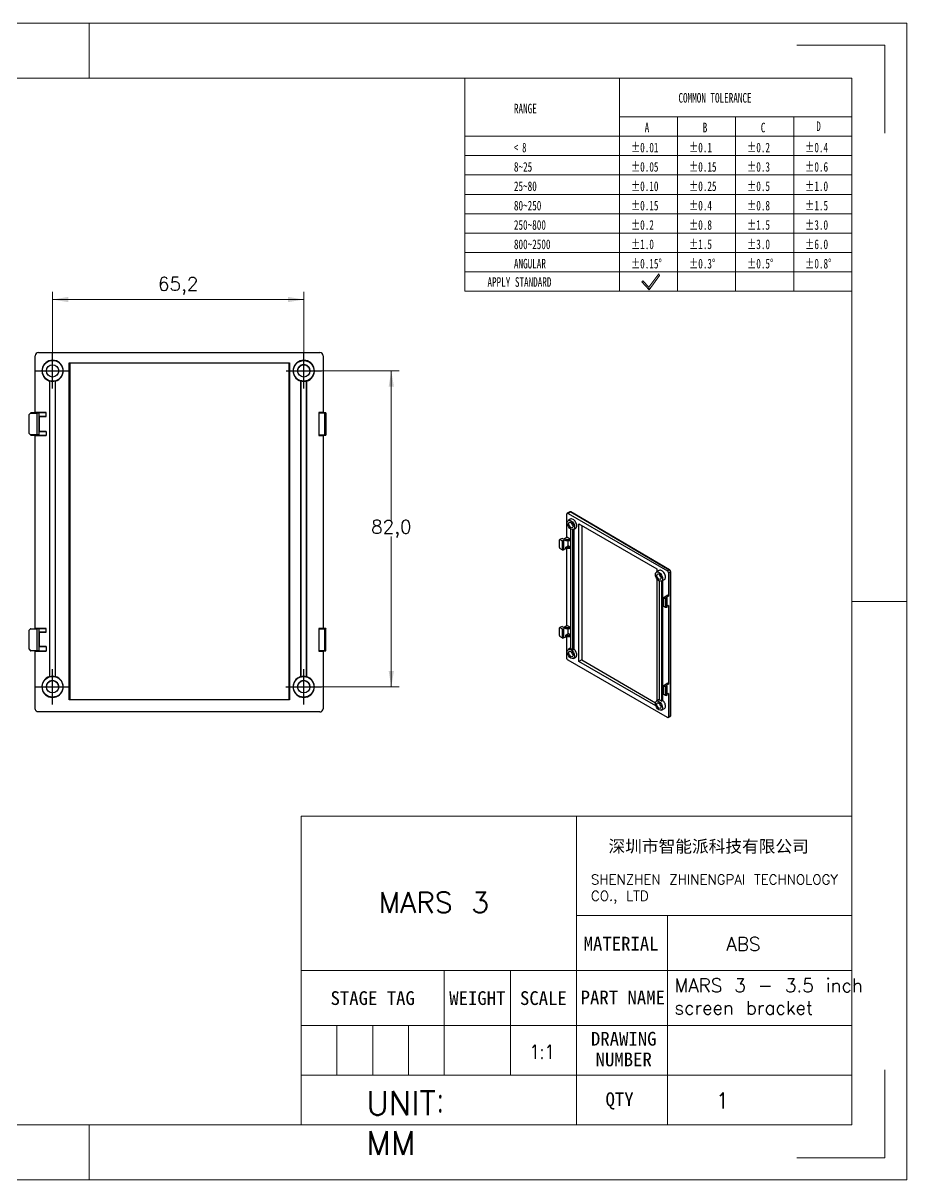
# Model space of a CAD drawing. Header units: millimetres. Extents: x 1998 to 2423, y 732 to 1032.
# Drawn here: x 2193.4 to 2422.9, y 731.8 to 1032 of the extents above; entities that cross this region are included whole.
import ezdxf

# ---------------------------------------------------------------- set-up
doc = ezdxf.new("R2010")
doc.units = ezdxf.units.MM
doc.linetypes.add('CENTERX2', pattern=[20.32, 12.7, -2.54, 2.54, -2.54])
doc.layers.get('0').update_dxf_attribs({"lineweight": 18})
doc.layers.add('中心线层', color=1, linetype='CENTERX2', lineweight=25)
doc.layers.add('尺寸线层', color=3, linetype='Continuous', lineweight=18)
doc.styles.add('SLDTEXTSTYLE4', font='', dxfattribs={"width": 0.7})
doc.styles.add('SLDTEXTSTYLE5', font='', dxfattribs={"width": 0.633333})
doc.styles.get("Standard").update_dxf_attribs({"font": 'txt.shx', "bigfont": 'gbcbig.shx'})
doc.styles.add('TEXTSTYLE_2', font='')
doc.styles.add('TEXTSTYLE_3', font='')
doc.styles.get('SLDTEXTSTYLE4').set_extended_font_data('宋体')
doc.styles.get('SLDTEXTSTYLE5').set_extended_font_data('宋体')
doc.styles.get('TEXTSTYLE_2').set_extended_font_data('宋体')
doc.styles.get('TEXTSTYLE_3').set_extended_font_data('宋体')
doc.dimstyles.new('ISO-25', dxfattribs={"dimtxt": 3.5, "dimasz": 2.5, "dimexe": 1.25, "dimexo": 0.625, "dimtad": 1, "dimtxsty": 'Standard', "dimcen": 2.5, "dimdle": 5, "dimadec": 0, "dimazin": 0, "dimtfac": 1, "dimtmove": 0, "dimatfit": 3, "dimfxl": 0, "dimarcsym": 0})

# ---------------------------------------------------------------- blocks, each defined once
blk = doc.blocks.new('*X9')
at = {"layer": '尺寸线层', "linetype": 'Continuous'}
for points in [[(2201.09, 960.25), (2205.17, 960.93), (2205.17, 959.57)], [(2266.29, 960.25), (2262.21, 960.93), (2262.21, 959.57)]]:
    blk.add_hatch(color=0, dxfattribs=at).paths.add_polyline_path(points, flags=0)
at = {"layer": '尺寸线层', "color": 0, "linetype": 'Continuous'}
for p, q in [((2201.09, 941.74), (2201.09, 962.25)), ((2266.29, 941.73), (2266.29, 962.25)), ((2201.09, 960.25), (2266.29, 960.25))]:
    blk.add_line(p, q, dxfattribs=at)
at = {"layer": '尺寸线层', "color": 0, "insert": (2233.69, 963.77), "char_height": 3.5, "width": 15, "attachment_point": 5}
blk.add_mtext('65,2', dxfattribs=at)
blk = doc.blocks.new('*X10')
at = {"layer": '尺寸线层', "linetype": 'Continuous'}
for points in [[(2289.02, 941.73), (2289.7, 937.65), (2288.34, 937.65)], [(2289.02, 859.73), (2289.7, 863.81), (2288.34, 863.81)]]:
    blk.add_hatch(color=0, dxfattribs=at).paths.add_polyline_path(points, flags=0)
at = {"layer": '尺寸线层', "color": 0, "linetype": 'Continuous'}
for p, q in [((2266.29, 941.73), (2291.02, 941.73)), ((2289.02, 902.73), (2289.02, 941.73)), ((2289.02, 898.73), (2289.02, 859.73)), ((2266.28, 859.73), (2291.02, 859.73))]:
    blk.add_line(p, q, dxfattribs=at)
at = {"layer": '尺寸线层', "color": 0, "insert": (2289.02, 900.73), "char_height": 3.5, "width": 15.5, "attachment_point": 5}
blk.add_mtext('82,0', dxfattribs=at)

msp = doc.modelspace()

# ---------------------------------------------------------------- linework, layer by layer
at = {"color": 7, "linetype": 'Continuous'}
for p, q in [((1998.26, 1031.98), (2422.86, 1031.98)), ((2210.56, 1017.69), (2210.56, 1031.98)), ((2422.86, 731.77), (2422.86, 1031.98)), ((2394.26, 1026.27), (2417.14, 1026.27)), ((2417.14, 1003.39), (2417.14, 1026.27)), ((2012.56, 1017.69), (2408.56, 1017.69)), ((2408.56, 746.06), (2408.56, 1017.69)), ((2408.56, 881.88), (2422.86, 881.88)), ((2417.14, 737.49), (2417.14, 760.36)), ((2012.56, 746.06), (2408.56, 746.06)), ((2210.56, 731.77), (2210.56, 746.06)), ((2394.26, 737.49), (2417.14, 737.49)), ((1998.26, 731.77), (2422.86, 731.77))]:
    msp.add_line(p, q, dxfattribs=at)
for p, q in [((2308.07, 1017.69), (2308.07, 962.42)), ((2348.27, 1017.69), (2348.27, 962.42)), ((2348.27, 1007.64), (2408.56, 1007.64)), ((2363.34, 1007.64), (2363.34, 962.42)), ((2378.41, 1007.64), (2378.41, 962.42)), ((2393.49, 1007.64), (2393.49, 962.42)), ((2308.07, 1002.61), (2408.56, 1002.61)), ((2308.07, 997.59), (2408.56, 997.59)), ((2308.07, 992.57), (2408.56, 992.57)), ((2308.07, 987.54), (2408.56, 987.54)), ((2308.07, 982.52), (2408.56, 982.52)), ((2308.07, 977.49), (2408.56, 977.49)), ((2308.07, 972.47), (2408.56, 972.47)), ((2308.07, 967.44), (2408.56, 967.44)), ((2358.47, 966.92), (2355.89, 963.42)), ((2358.68, 966.52), (2358.47, 966.92)), ((2354.33, 965.14), (2354.04, 964.87)), ((2354.04, 964.87), (2355.92, 962.78)), ((2355.89, 963.42), (2354.33, 965.14)), ((2355.92, 962.78), (2358.68, 966.52)), ((2308.07, 962.42), (2408.56, 962.42)), ((2355.92, 962.78), (2355.89, 963.42)), ((2355.89, 963.42), (2355.92, 962.78))]:
    msp.add_line(p, q)
at = {"color": 7, "linetype": 'Continuous', "lineweight": 25}
for p, q in [((2197.45, 946.51), (2270.45, 946.51)), ((2196.6, 930.91), (2196.6, 945.66)), ((2205.43, 856.36), (2205.43, 943.81)), ((2205.43, 943.81), (2262.57, 943.79)), ((2205.43, 943.81), (2205.53, 943.73)), ((2205.53, 943.73), (2205.53, 856.43)), ((2262.53, 943.73), (2205.53, 943.73)), ((2262.57, 943.79), (2262.53, 943.73)), ((2262.53, 856.43), (2262.53, 943.73)), ((2262.57, 943.79), (2262.57, 856.38)), ((2271.3, 945.66), (2271.3, 930.9)), ((2200.33, 939.1), (2200.33, 862.39)), ((2200.37, 862.36), (2200.37, 939.13)), ((2201.8, 939.12), (2201.8, 862.36)), ((2201.83, 862.39), (2201.83, 939.09)), ((2265.53, 939.09), (2265.53, 862.38)), ((2265.56, 862.35), (2265.56, 939.12)), ((2266.99, 939.11), (2266.99, 862.35)), ((2267.03, 862.38), (2267.03, 939.08)), ((2194.99, 930.41), (2195.35, 930.77)), ((2195.42, 930.82), (2195.35, 930.77)), ((2195.35, 930.77), (2197.03, 930.77)), ((2196.58, 930.82), (2195.42, 930.82)), ((2196.58, 930.82), (2196.6, 930.91)), ((2199.39, 930.91), (2196.6, 930.91)), ((2197.03, 930.77), (2197.03, 925.12)), ((2197.53, 930.79), (2197.59, 930.85)), ((2197.53, 930.79), (2197.53, 925.1)), ((2197.59, 930.85), (2199.39, 930.91)), ((2197.59, 929.97), (2197.59, 930.85)), ((2199.39, 929.91), (2199.39, 930.91)), ((2270.3, 930.81), (2270.21, 930.9)), ((2271.3, 930.9), (2270.21, 930.9)), ((2270.21, 930.9), (2270.21, 924.97)), ((2270.3, 925.06), (2270.3, 930.81)), ((2270.3, 930.81), (2271.7, 930.81)), ((2271.32, 930.83), (2271.3, 930.9)), ((2272.01, 930.83), (2271.32, 930.83)), ((2272, 930.82), (2271.7, 930.81)), ((2271.7, 930.81), (2271.7, 925.06)), ((2272, 930.82), (2272.01, 930.83)), ((2272, 930.82), (2272, 925.05)), ((2272.01, 925.03), (2272.01, 930.83)), ((2194.99, 925.48), (2194.99, 930.41)), ((2197.59, 929.97), (2197.65, 929.91)), ((2199.39, 929.91), (2197.59, 929.97)), ((2197.65, 925.98), (2197.65, 929.91)), ((2197.65, 929.91), (2199.39, 929.91)), ((2194.99, 925.48), (2195.35, 925.12)), ((2197.03, 925.12), (2195.35, 925.12)), ((2195.35, 925.12), (2195.42, 925.07)), ((2195.42, 925.07), (2196.58, 925.07)), ((2196.6, 924.98), (2196.58, 925.07)), ((2196.6, 924.98), (2199.39, 924.98)), ((2196.6, 874.91), (2196.6, 924.98)), ((2197.53, 925.1), (2197.59, 925.04)), ((2197.59, 925.92), (2197.65, 925.98)), ((2197.59, 925.92), (2199.39, 925.98)), ((2197.59, 925.04), (2197.59, 925.92)), ((2199.39, 924.98), (2197.59, 925.04)), ((2199.39, 925.98), (2197.65, 925.98)), ((2199.39, 925.98), (2199.39, 924.98)), ((2270.21, 924.97), (2270.3, 925.06)), ((2270.21, 924.97), (2271.3, 924.97)), ((2271.7, 925.06), (2270.3, 925.06)), ((2271.3, 924.97), (2271.32, 925.03)), ((2271.3, 924.97), (2271.3, 874.9)), ((2271.32, 925.03), (2272.01, 925.03)), ((2272, 925.05), (2271.7, 925.06)), ((2272.01, 925.03), (2272, 925.05)), ((2334.6, 898.55), (2334.6, 904.57)), ((2335.39, 905.16), (2334.69, 904.77)), ((2335.58, 905.14), (2334.9, 904.75)), ((2334.9, 904.75), (2360.71, 889.85)), ((2335.58, 905.14), (2361.17, 890.11)), ((2361.24, 890.11), (2335.66, 905.14)), ((2335.48, 903.24), (2334.97, 902.91)), ((2335.58, 869.59), (2335.58, 900.7)), ((2336.31, 900.57), (2336.86, 900.86)), ((2337.72, 866.31), (2337.72, 902.02)), ((2337.72, 902.02), (2357.92, 890.35)), ((2338.52, 901.56), (2338.52, 866.77)), ((2332.65, 897.88), (2332.78, 897.96)), ((2332.65, 895.87), (2332.65, 897.88)), ((2333.34, 898.27), (2332.78, 897.96)), ((2332.78, 897.96), (2333.37, 897.61)), ((2333.75, 898.04), (2333.34, 898.27)), ((2333.71, 897.61), (2334.33, 897.96)), ((2333.75, 898.04), (2334.6, 898.55)), ((2334.33, 897.96), (2335.58, 897.98)), ((2334.33, 897.61), (2334.33, 897.96)), ((2335.58, 897.99), (2334.6, 898.55)), ((2336.08, 900.52), (2336.08, 869.3)), ((2336.45, 869.51), (2336.45, 900.64)), ((2332.65, 895.87), (2332.78, 895.65)), ((2333.37, 895.3), (2332.78, 895.65)), ((2333.37, 897.61), (2333.37, 895.3)), ((2333.71, 897.61), (2333.71, 895.29)), ((2333.71, 895.29), (2334.33, 895.6)), ((2335.58, 897.58), (2334.33, 897.61)), ((2334.33, 895.95), (2334.97, 896.33)), ((2334.33, 895.95), (2335.58, 895.97)), ((2334.33, 895.6), (2334.33, 895.95)), ((2335.58, 895.56), (2334.33, 895.6)), ((2334.6, 875.69), (2334.6, 895.59)), ((2334.97, 896.33), (2334.97, 897.59)), ((2335.58, 895.98), (2334.97, 896.33)), ((2358.53, 889.93), (2357.83, 889.48)), ((2357.92, 890.35), (2357.92, 889.54)), ((2361.17, 890.11), (2360.71, 889.85)), ((2361.01, 889.33), (2361.46, 889.59)), ((2361.01, 889.33), (2361.01, 883.3)), ((2361.46, 889.59), (2361.46, 852.2)), ((2361.51, 852.26), (2361.51, 889.65)), ((2357.92, 887.81), (2357.92, 856.07)), ((2358.63, 856.28), (2358.63, 887.17)), ((2359.13, 887.14), (2359.13, 855.99)), ((2359.15, 887.15), (2359.91, 887.55)), ((2359.5, 856.2), (2359.5, 887.33)), ((2359.75, 882.95), (2360.63, 883.52)), ((2359.75, 882.95), (2360.24, 882.66)), ((2359.75, 880.6), (2359.75, 882.95)), ((2360.46, 882.66), (2360.24, 882.66)), ((2360.24, 882.66), (2360.24, 880.31)), ((2360.4, 882.92), (2361.01, 883.3)), ((2360.65, 882.78), (2360.4, 882.92)), ((2360.46, 882.66), (2360.65, 882.78)), ((2360.46, 882.66), (2360.46, 880.31)), ((2361.01, 883.3), (2360.63, 883.52)), ((2360.65, 880.41), (2360.65, 882.78)), ((2360.24, 880.31), (2359.75, 880.6)), ((2360.46, 880.31), (2360.24, 880.31)), ((2360.65, 880.41), (2360.46, 880.31)), ((2361.01, 880.88), (2360.65, 880.68)), ((2361.01, 880.88), (2361.01, 860.44)), ((2194.98, 874.41), (2195.34, 874.77)), ((2194.98, 869.47), (2194.98, 874.41)), ((2195.41, 874.82), (2195.34, 874.77)), ((2195.34, 874.77), (2197.03, 874.77)), ((2195.41, 874.82), (2196.43, 874.82)), ((2196.58, 874.82), (2196.43, 874.82)), ((2196.58, 874.82), (2196.6, 874.91)), ((2199.39, 874.91), (2196.6, 874.91)), ((2197.03, 874.77), (2197.03, 869.11)), ((2197.53, 874.79), (2197.59, 874.85)), ((2197.53, 874.79), (2197.53, 869.09)), ((2197.59, 874.85), (2199.39, 874.91)), ((2197.59, 873.97), (2197.59, 874.85)), ((2197.59, 873.97), (2197.65, 873.91)), ((2199.39, 873.91), (2197.59, 873.97)), ((2197.65, 870.16), (2197.65, 873.91)), ((2197.65, 873.91), (2199.39, 873.91)), ((2199.39, 873.91), (2199.39, 874.91)), ((2270.3, 874.81), (2270.21, 874.9)), ((2271.3, 874.9), (2270.21, 874.9)), ((2270.21, 874.9), (2270.21, 868.97)), ((2270.3, 874.81), (2271.69, 874.81)), ((2270.3, 869.06), (2270.3, 874.81)), ((2271.32, 874.83), (2271.3, 874.9)), ((2271.47, 874.83), (2271.32, 874.83)), ((2271.47, 874.83), (2271.47, 874.83)), ((2272, 874.83), (2271.47, 874.83)), ((2271.99, 874.82), (2271.69, 874.81)), ((2271.69, 874.81), (2271.69, 869.06)), ((2272, 874.83), (2271.99, 874.82)), ((2271.99, 869.05), (2271.99, 874.82)), ((2272, 869.03), (2272, 874.83)), ((2332.65, 875.02), (2332.78, 875.09)), ((2332.65, 873.01), (2332.65, 875.02)), ((2333.34, 875.41), (2332.78, 875.09)), ((2332.78, 875.09), (2333.37, 874.75)), ((2333.34, 875.41), (2333.7, 875.2)), ((2333.37, 874.75), (2333.37, 872.43)), ((2333.75, 875.17), (2333.7, 875.2)), ((2333.71, 874.75), (2334.33, 875.1)), ((2333.71, 874.75), (2333.71, 872.42)), ((2333.75, 875.17), (2334.6, 875.69)), ((2334.33, 875.1), (2335.58, 875.12)), ((2334.33, 874.74), (2334.33, 875.1)), ((2335.58, 874.71), (2334.33, 874.74)), ((2335.58, 875.12), (2334.6, 875.69)), ((2334.97, 873.54), (2334.97, 874.73)), ((2332.65, 873.01), (2332.78, 872.78)), ((2333.37, 872.43), (2332.78, 872.78)), ((2333.71, 872.42), (2334.33, 872.73)), ((2334.33, 873.16), (2334.97, 873.54)), ((2334.33, 873.16), (2335.58, 873.18)), ((2334.33, 872.73), (2334.33, 873.16)), ((2335.58, 872.7), (2334.33, 872.73)), ((2334.6, 867.18), (2334.6, 872.72)), ((2335.58, 873.19), (2334.97, 873.54)), ((2194.98, 869.47), (2195.34, 869.11)), ((2197.03, 869.11), (2195.34, 869.11)), ((2195.34, 869.11), (2195.41, 869.05)), ((2196.43, 869.05), (2195.41, 869.05)), ((2196.43, 869.05), (2196.58, 869.05)), ((2196.6, 868.97), (2196.58, 869.05)), ((2196.6, 868.97), (2199.39, 868.97)), ((2196.6, 854.06), (2196.6, 868.97)), ((2197.53, 869.09), (2197.59, 869.03)), ((2197.59, 870.1), (2197.65, 870.16)), ((2197.59, 870.1), (2199.39, 870.16)), ((2197.59, 869.03), (2197.59, 870.1)), ((2199.39, 868.97), (2197.59, 869.03)), ((2199.39, 870.16), (2197.65, 870.16)), ((2199.39, 870.16), (2199.39, 868.97)), ((2270.21, 868.97), (2270.3, 869.06)), ((2270.21, 868.97), (2271.3, 868.97)), ((2271.69, 869.06), (2270.3, 869.06)), ((2271.3, 868.97), (2271.32, 869.03)), ((2271.3, 868.97), (2271.3, 854.06)), ((2271.32, 869.03), (2271.47, 869.03)), ((2271.47, 869.03), (2272, 869.03)), ((2271.47, 869.03), (2271.47, 869.03)), ((2271.99, 869.05), (2271.69, 869.06)), ((2271.99, 869.05), (2272, 869.03)), ((2335.48, 869.76), (2334.97, 869.44)), ((2335.58, 869.81), (2335.48, 869.76)), ((2360.71, 851.76), (2334.9, 866.66)), ((2336.31, 867.1), (2336.85, 867.38)), ((2338.52, 866.77), (2337.72, 866.31)), ((2357.68, 854.8), (2337.72, 866.31)), ((2338.52, 866.77), (2357.58, 855.57)), ((2359.75, 860.08), (2360.63, 860.66)), ((2359.75, 860.08), (2360.24, 859.8)), ((2359.75, 857.74), (2359.75, 860.08)), ((2360.45, 859.8), (2360.24, 859.8)), ((2360.24, 859.8), (2360.24, 857.45)), ((2360.4, 860.06), (2361.01, 860.44)), ((2360.46, 860.03), (2360.4, 860.06)), ((2360.65, 859.92), (2360.45, 859.8)), ((2360.45, 857.45), (2360.45, 859.8)), ((2360.46, 860.03), (2360.46, 860.03)), ((2360.65, 859.92), (2360.46, 860.03)), ((2361.01, 860.44), (2360.63, 860.66)), ((2360.65, 857.55), (2360.65, 859.92)), ((2205.53, 856.43), (2205.43, 856.36)), ((2262.57, 856.38), (2205.43, 856.36)), ((2205.53, 856.43), (2262.53, 856.43)), ((2262.57, 856.38), (2262.53, 856.43)), ((2358.53, 856.45), (2357.82, 856)), ((2358.63, 856.5), (2358.53, 856.45)), ((2360.24, 857.45), (2359.75, 857.74)), ((2360.45, 857.45), (2360.24, 857.45)), ((2360.45, 857.45), (2360.65, 857.55)), ((2361.01, 858.02), (2360.65, 857.82)), ((2361.01, 858.02), (2361.01, 851.93)), ((2270.45, 853.21), (2197.45, 853.21)), ((2359.15, 853.68), (2359.9, 854.07)), ((2360.92, 851.74), (2361.39, 852.01)), ((2361.46, 852.2), (2361.01, 851.93))]:
    msp.add_line(p, q, dxfattribs=at)
at = {"color": 2, "linetype": 'Continuous'}
for p, q in [((2265.6, 786.09), (2265.6, 826.12)), ((2265.6, 786.09), (2265.6, 826.12)), ((2265.6, 826.12), (2337.08, 826.12)), ((2337.08, 771.8), (2337.08, 826.12)), ((2337.08, 800.39), (2337.08, 826.12)), ((2337.08, 826.12), (2408.56, 826.12)), ((2337.08, 786.09), (2337.08, 826.12)), ((2408.56, 800.39), (2408.56, 826.12)), ((2337.08, 800.39), (2408.56, 800.39)), ((2360.7, 800.39), (2360.7, 746.06)), ((2408.56, 771.8), (2408.56, 800.39)), ((2265.6, 746.06), (2265.6, 786.09)), ((2265.6, 786.09), (2337.08, 786.09)), ((2265.6, 771.8), (2265.6, 786.09)), ((2265.6, 786.09), (2302.77, 786.09)), ((2302.77, 771.8), (2302.77, 786.09)), ((2302.77, 771.8), (2302.77, 786.09)), ((2302.77, 786.09), (2337.08, 786.09)), ((2319.92, 771.8), (2319.92, 786.09)), ((2337.08, 786.09), (2408.56, 786.09)), ((2337.08, 771.8), (2337.08, 786.09)), ((2265.6, 758.93), (2265.6, 771.8)), ((2265.6, 771.8), (2302.77, 771.8)), ((2265.6, 771.8), (2302.77, 771.8)), ((2265.6, 771.8), (2302.77, 771.8)), ((2265.6, 771.8), (2265.6, 758.93)), ((2274.89, 771.8), (2274.89, 758.93)), ((2284.18, 771.8), (2284.18, 758.93)), ((2293.48, 771.8), (2293.48, 758.93)), ((2302.77, 758.93), (2302.77, 771.8)), ((2302.77, 758.93), (2302.77, 771.8)), ((2302.77, 771.8), (2337.08, 771.8)), ((2302.77, 771.8), (2337.08, 771.8)), ((2302.77, 771.8), (2302.77, 758.93)), ((2319.92, 758.93), (2319.92, 771.8)), ((2337.08, 746.06), (2337.08, 771.8)), ((2337.08, 771.8), (2408.56, 771.8)), ((2337.08, 771.8), (2408.56, 771.8)), ((2337.08, 758.93), (2337.08, 771.8)), ((2408.56, 746.06), (2408.56, 771.8)), ((2265.6, 746.06), (2265.6, 758.93)), ((2265.6, 758.93), (2337.08, 758.93)), ((2265.6, 758.93), (2302.77, 758.93)), ((2265.6, 758.93), (2302.77, 758.93)), ((2302.77, 758.93), (2337.08, 758.93)), ((2337.08, 746.06), (2337.08, 758.93)), ((2337.08, 758.93), (2408.56, 758.93)), ((2185.54, 746.06), (2208.42, 746.06)), ((2208.42, 746.06), (2242.73, 746.06)), ((2242.73, 746.06), (2265.6, 746.06)), ((2265.6, 746.06), (2337.08, 746.06)), ((2337.08, 746.06), (2408.56, 746.06))]:
    msp.add_line(p, q, dxfattribs=at)
at = {"color": 7, "linetype": 'Continuous', "lineweight": 25}
for points in [[(2336.86, 900.86), (2336.92, 900.89), (2337.02, 901), (2337.1, 901.15), (2337.15, 901.33), (2337.16, 901.54), (2337.14, 901.77), (2337.08, 902), (2336.98, 902.24), (2336.86, 902.48), (2336.72, 902.69), (2336.55, 902.89), (2336.38, 903.05), (2336.19, 903.18), (2336.01, 903.27), (2335.83, 903.31), (2335.66, 903.31), (2335.52, 903.26), (2335.48, 903.24)], [(2359.91, 887.55), (2359.97, 887.58), (2360.08, 887.69), (2360.15, 887.84), (2360.2, 888.02), (2360.21, 888.23), (2360.19, 888.46), (2360.13, 888.69), (2360.04, 888.93), (2359.92, 889.16), (2359.77, 889.38), (2359.61, 889.58), (2359.43, 889.74), (2359.24, 889.87), (2359.06, 889.95), (2358.88, 890), (2358.72, 890), (2358.57, 889.95), (2358.53, 889.93)], [(2336.08, 869.3), (2336.27, 869.41), (2336.36, 869.46), (2336.45, 869.51)], [(2336.85, 867.38), (2336.86, 867.38), (2336.98, 867.48), (2337.07, 867.61), (2337.13, 867.78), (2337.16, 867.97), (2337.15, 868.19), (2337.1, 868.43), (2337.02, 868.67), (2336.91, 868.9), (2336.78, 869.13), (2336.62, 869.33), (2336.45, 869.51)], [(2359.13, 855.99), (2359.32, 856.1), (2359.41, 856.15), (2359.5, 856.2)], [(2359.9, 854.07), (2359.91, 854.07), (2360.03, 854.17), (2360.12, 854.3), (2360.18, 854.47), (2360.21, 854.66), (2360.2, 854.88), (2360.15, 855.12), (2360.07, 855.36), (2359.96, 855.59), (2359.83, 855.82), (2359.67, 856.02), (2359.5, 856.2)]]:
    msp.add_lwpolyline(points, dxfattribs=at)
for centre, radius in [((2201.09, 941.74), 2.7), ((2201.09, 941.74), 1.6), ((2266.29, 941.73), 2.68), ((2266.29, 941.73), 1.6), ((2201.08, 859.74), 2.7), ((2266.28, 859.73), 2.68), ((2201.08, 859.74), 1.6), ((2266.28, 859.73), 1.6)]:
    msp.add_circle(centre, radius, dxfattribs=at)
for centre, radius, start, end in [((2197.45, 945.66), 0.851, 90, 180), ((2270.45, 945.66), 0.851, 0, 90), ((2201.09, 941.74), 2.75, 285.5573, 253.9037), ((2266.29, 941.73), 2.75, 285.5573, 253.9037), ((2194.88, 946.35), 9.07, 306.9521, 307.2286), ((2201.09, 941.74), 2.72, 254.4572, 284.9982), ((2207.28, 946.26), 9, 232.4989, 232.7786), ((2260.08, 946.34), 9.07, 306.9521, 307.2286), ((2266.29, 941.73), 2.72, 254.4572, 284.9982), ((2272.47, 946.25), 9, 232.4989, 232.7786), ((2334.78, 904.6), 0.186, 50.7967, 189.214), ((2360.36, 889.3), 0.654, 2.6054, 57.3945), ((2335.21, 868.38), 1.27, 46.6988, 73.3066), ((2201.08, 859.74), 2.75, 105.8266, 74.1734), ((2194.88, 855.18), 9.04, 52.6363, 52.9142), ((2201.08, 859.74), 2.72, 74.7297, 105.2703), ((2207.28, 855.18), 9.04, 127.0858, 127.3637), ((2266.28, 859.73), 2.75, 105.8266, 74.1734), ((2260.08, 855.17), 9.04, 52.6363, 52.9142), ((2266.28, 859.73), 2.72, 74.7297, 105.2703), ((2272.48, 855.17), 9.04, 127.0858, 127.3637), ((2358.26, 855.07), 1.27, 46.6988, 73.3066), ((2270.45, 854.06), 0.851, 270, 0), ((2360.83, 851.9), 0.186, 230.7967, 9.214)]:
    msp.add_arc(centre, radius, start, end, dxfattribs=at)
at = {"color": 8, "linetype": 'Continuous', "lineweight": 25}
for centre, radius, start, end in [((2335.63, 905.07), 0.0758, 65.0478, 124.5931), ((2361.21, 890.05), 0.0758, 65.0652, 124.5917), ((2361.44, 889.66), 0.0715, 293.3087, 356.065), ((2361.43, 852.26), 0.0749, 294.9091, 354.4421)]:
    msp.add_arc(centre, radius, start, end, dxfattribs=at)
at = {"color": 7, "linetype": 'Continuous', "lineweight": 25}
for centre, major_axis, ratio, start_param, end_param in [((2197.03, 925.1), (0.498, 0), 0.034921, 0.034904, 1.579524), ((2333.54, 895.4), (0.249, -0.007), 0.556797, 3.934537, 5.479158), ((2333.54, 872.53), (0.249, -0.007), 0.556797, 3.934537, 5.479158), ((2197.03, 869.09), (0.498, 0), 0.034921, 0.034904, 1.579524)]:
    msp.add_ellipse(centre, major_axis=major_axis, ratio=ratio, start_param=start_param, end_param=end_param, dxfattribs=at)
for centre, major_axis in [((2335.66, 901.75), (-0.67, 1.17)), ((2335.66, 901.75), (-0.395, 0.696)), ((2358.51, 888.33), (-0.66, 1.16)), ((2358.51, 888.33), (-0.395, 0.696)), ((2335.65, 868.28), (-0.67, 1.17)), ((2335.65, 868.28), (-0.395, 0.696)), ((2358.5, 854.85), (-0.66, 1.16)), ((2358.5, 854.85), (-0.395, 0.696))]:
    msp.add_ellipse(centre, major_axis=major_axis, ratio=0.572322, dxfattribs=at)
for points, knots in [([(2267.89, 941.73), (2267.87, 941.91), (2267.84, 942.27), (2267.56, 942.75), (2267.16, 943.12), (2266.65, 943.32), (2266.11, 943.35), (2265.58, 943.2), (2265.13, 942.88), (2264.83, 942.43), (2264.68, 942.03), (2264.71, 941.79), (2264.71, 941.73)], [0, 0, 0, 0, 5385.776456, 10770.814843, 16164.516974, 21559.214408, 26954.845431, 32350.910633, 37746.777208, 43141.849745, 48535.899996, 50230.249747, 50230.249747, 50230.249747, 50230.249747]), ([(2197.53, 930.79), (2197.53, 930.79), (2197.53, 930.78), (2197.51, 930.78), (2197.48, 930.78), (2197.45, 930.78), (2197.41, 930.78), (2197.37, 930.78), (2197.32, 930.77), (2197.27, 930.77), (2197.22, 930.77), (2197.17, 930.77), (2197.12, 930.77), (2197.08, 930.77), (2197.04, 930.77), (2197.03, 930.77)], [0, 0, 0, 0, 5976.064416, 11761.249563, 17355.541639, 22758.929802, 27971.406442, 32992.967521, 37823.61297, 42463.347169, 46912.179533, 51170.125227, 55237.206051, 59113.451535, 62798.900329, 62798.900329, 62798.900329, 62798.900329]), ([(2335.66, 905.14), (2335.64, 905.15), (2335.59, 905.18), (2335.51, 905.19), (2335.44, 905.18), (2335.4, 905.17), (2335.38, 905.16)], [0, 0, 0, 0, 5538.521281, 11158.579527, 16835.981454, 22525.146306, 22525.146306, 22525.146306, 22525.146306]), ([(2335.77, 902.31), (2335.77, 902.31), (2335.77, 902.27), (2335.79, 902.18), (2335.84, 902.06), (2335.89, 901.93), (2335.96, 901.82), (2336.04, 901.71), (2336.12, 901.62), (2336.18, 901.57), (2336.21, 901.54)], [0, 0, 0, 0, 453.352856, 6429.744216, 12579.427487, 18556.260235, 24706.362582, 30684.240937, 36835.416358, 42179.085154, 42179.085154, 42179.085154, 42179.085154]), ([(2333.71, 897.61), (2333.71, 897.61), (2333.69, 897.6), (2333.66, 897.59), (2333.62, 897.58), (2333.59, 897.57), (2333.56, 897.57), (2333.53, 897.57), (2333.5, 897.57), (2333.47, 897.57), (2333.45, 897.58), (2333.42, 897.58), (2333.4, 897.59), (2333.38, 897.6), (2333.37, 897.61), (2333.37, 897.61)], [0, 0, 0, 0, 6377.948395, 12552.181091, 18522.683362, 24289.443634, 29852.453786, 35211.709509, 40367.210728, 45318.962119, 50066.97373, 54611.261745, 58951.84943, 63088.768302, 67022.059609, 67022.059609, 67022.059609, 67022.059609]), ([(2358.62, 888.88), (2358.62, 888.88), (2358.62, 888.8), (2358.68, 888.62), (2358.81, 888.39), (2358.94, 888.21), (2359.03, 888.15), (2359.05, 888.13)], [0, 0, 0, 0, 298.54015, 8432.244319, 16566.531326, 24702.239922, 28086.596656, 28086.596656, 28086.596656, 28086.596656]), ([(2361.51, 889.65), (2361.51, 889.68), (2361.5, 889.72), (2361.48, 889.81), (2361.43, 889.92), (2361.36, 890.02), (2361.3, 890.08), (2361.26, 890.1), (2361.24, 890.11)], [0, 0, 0, 0, 4200.538904, 8304.499519, 16369.100481, 24438.987985, 28549.856948, 32760.487063, 32760.487063, 32760.487063, 32760.487063]), ([(2197.53, 874.79), (2197.53, 874.79), (2197.53, 874.78), (2197.51, 874.78), (2197.48, 874.78), (2197.45, 874.78), (2197.41, 874.78), (2197.37, 874.78), (2197.32, 874.77), (2197.27, 874.77), (2197.22, 874.77), (2197.17, 874.77), (2197.12, 874.77), (2197.08, 874.77), (2197.04, 874.77), (2197.03, 874.77)], [0, 0, 0, 0, 5994.161608, 11796.865911, 17408.099067, 22827.850197, 28056.111672, 33092.879441, 37938.153434, 42591.938043, 47054.242714, 51325.082658, 55404.479738, 59292.463576, 62989.072938, 62989.072938, 62989.072938, 62989.072938]), ([(2333.71, 874.75), (2333.71, 874.74), (2333.69, 874.73), (2333.66, 874.72), (2333.62, 874.71), (2333.59, 874.71), (2333.56, 874.71), (2333.53, 874.71), (2333.5, 874.71), (2333.47, 874.71), (2333.45, 874.72), (2333.42, 874.72), (2333.4, 874.73), (2333.38, 874.74), (2333.37, 874.74), (2333.37, 874.75)], [0, 0, 0, 0, 6387.848843, 12571.665761, 18551.436004, 24327.14798, 29898.793557, 35266.368418, 40429.872488, 45389.310451, 50144.692369, 54696.034454, 59043.360005, 63186.700589, 67126.097518, 67126.097518, 67126.097518, 67126.097518]), ([(2335.76, 868.83), (2335.76, 868.83), (2335.77, 868.79), (2335.79, 868.7), (2335.83, 868.58), (2335.89, 868.46), (2335.96, 868.34), (2336.04, 868.23), (2336.12, 868.14), (2336.18, 868.09), (2336.2, 868.07)], [0, 0, 0, 0, 454.432027, 6445.049716, 12609.371824, 18600.431953, 24765.174135, 30757.282359, 36923.10017, 42279.489149, 42279.489149, 42279.489149, 42279.489149]), ([(2334.9, 866.66), (2334.82, 866.7), (2334.74, 866.78), (2334.63, 866.98), (2334.6, 867.09), (2334.6, 867.18)], [0, 0, 0, 0, 6367.023189, 6367.023189, 12734.046377, 12734.046377, 12734.046377, 12734.046377]), ([(2202.68, 859.74), (2202.66, 859.92), (2202.63, 860.28), (2202.35, 860.76), (2201.95, 861.13), (2201.44, 861.33), (2200.9, 861.36), (2200.37, 861.21), (2199.92, 860.89), (2199.62, 860.44), (2199.47, 860.04), (2199.5, 859.8), (2199.5, 859.74)], [0, 0, 0, 0, 5248.201617, 10495.684019, 15751.608857, 21008.503574, 26266.308033, 31524.535579, 36782.569572, 42039.829811, 47296.093877, 48947.16298, 48947.16298, 48947.16298, 48947.16298]), ([(2267.88, 859.73), (2267.86, 859.91), (2267.83, 860.27), (2267.55, 860.75), (2267.15, 861.12), (2266.64, 861.32), (2266.09, 861.35), (2265.57, 861.2), (2265.12, 860.88), (2264.82, 860.43), (2264.67, 860.03), (2264.69, 859.79), (2264.7, 859.73)], [0, 0, 0, 0, 5413.328557, 10825.915269, 16247.210047, 21669.505219, 27092.738757, 32516.408693, 37939.878988, 43362.551182, 48784.19586, 50487.213423, 50487.213423, 50487.213423, 50487.213423]), ([(2197.45, 853.21), (2197.23, 853.21), (2197.01, 853.3), (2196.69, 853.61), (2196.6, 853.83), (2196.6, 854.06)], [0, 0, 0, 0, 5974.046706, 5974.046706, 11948.093412, 11948.093412, 11948.093412, 11948.093412]), ([(2358.61, 855.41), (2358.61, 855.4), (2358.62, 855.33), (2358.68, 855.15), (2358.8, 854.91), (2358.94, 854.74), (2359.02, 854.67), (2359.05, 854.65)], [0, 0, 0, 0, 299.217341, 8451.371516, 16604.109851, 24758.272999, 28150.306605, 28150.306605, 28150.306605, 28150.306605]), ([(2361.38, 852.01), (2361.4, 852.02), (2361.43, 852.05), (2361.47, 852.11), (2361.5, 852.18), (2361.51, 852.23), (2361.51, 852.26)], [0, 0, 0, 0, 5783.213352, 11548.678177, 17254.347761, 22880.048607, 22880.048607, 22880.048607, 22880.048607])]:
    msp.add_open_spline(points, degree=3, knots=knots, dxfattribs=at)
at = {"color": 8, "linetype": 'Continuous', "lineweight": 25}
for points, knots in [([(2335.58, 905.14), (2335.55, 905.15), (2335.47, 905.19), (2335.41, 905.17), (2335.38, 905.16)], [0, 0, 0, 0, 6402.64799, 12704.523039, 12704.523039, 12704.523039, 12704.523039]), ([(2361.46, 852.2), (2361.46, 852.15), (2361.45, 852.07), (2361.4, 852.03), (2361.38, 852.01)], [0, 0, 0, 0, 6502.054192, 12904.438827, 12904.438827, 12904.438827, 12904.438827])]:
    msp.add_open_spline(points, degree=3, knots=knots, dxfattribs=at)
at = {"color": 7, "linetype": 'Continuous', "lineweight": 25}
msp.add_open_spline([(2361.17, 890.11), (2361.33, 890.01), (2361.46, 889.78), (2361.46, 889.59)], degree=3, dxfattribs=at)
at = {"layer": '中心线层'}
for p, q in [((2201.09, 937.14), (2201.09, 946.34)), ((2266.29, 937.13), (2266.29, 946.33)), ((2196.49, 941.74), (2205.69, 941.74)), ((2261.69, 941.73), (2270.89, 941.73)), ((2201.08, 855.14), (2201.08, 864.34)), ((2266.28, 855.13), (2266.28, 864.33)), ((2196.48, 859.74), (2205.68, 859.74)), ((2261.68, 859.73), (2270.88, 859.73))]:
    msp.add_line(p, q, dxfattribs=at)

# ---------------------------------------------------------------- texts
at = {"attachment_point": 1}
for s, insert, char_height, width, style in [('COMMON TOLERANCE', (2363.56, 1013.84), 2.4919, 82.0391, 'SLDTEXTSTYLE4'), ('RANGE', (2320.85, 1011.06), 2.492, 24.4751, 'SLDTEXTSTYLE4'), ('A', (2354.79, 1006.13), 2.49, 3.6004, 'SLDTEXTSTYLE4'), ('B', (2369.87, 1006.13), 2.49, 3.5428, 'SLDTEXTSTYLE4'), ('C', (2384.94, 1006.13), 2.49, 3.5847, 'SLDTEXTSTYLE4'), ('D', (2399.34, 1006.47), 2.49, 3.5428, 'SLDTEXTSTYLE4'), ('< 8', (2320.85, 1000.95), 2.492, 11.9598, 'SLDTEXTSTYLE5'), ('%%P0.01', (2351.25, 1000.95), 2.492, 17.4471, 'SLDTEXTSTYLE4'), ('%%P0.1', (2366.32, 1000.95), 2.492, 13.0827, 'SLDTEXTSTYLE4'), ('%%P0.2', (2381.39, 1000.95), 2.492, 14.8829, 'SLDTEXTSTYLE4'), ('%%P0.4', (2396.47, 1000.95), 2.492, 14.8253, 'SLDTEXTSTYLE4'), ('8~25', (2320.85, 995.93), 2.492, 19.2996, 'SLDTEXTSTYLE4'), ('%%P0.05', (2351.25, 995.93), 2.492, 19.2473, 'SLDTEXTSTYLE4'), ('%%P0.15', (2366.32, 995.93), 2.492, 18.3734, 'SLDTEXTSTYLE4'), ('%%P0.3', (2381.39, 995.93), 2.492, 14.8829, 'SLDTEXTSTYLE4'), ('%%P0.6', (2396.47, 995.93), 2.492, 14.8829, 'SLDTEXTSTYLE4'), ('25~80', (2320.85, 990.9), 2.492, 23.664, 'SLDTEXTSTYLE4'), ('%%P0.10', (2351.25, 990.9), 2.492, 17.5047, 'SLDTEXTSTYLE4'), ('%%P0.25', (2366.32, 990.9), 2.492, 20.116, 'SLDTEXTSTYLE4'), ('%%P0.5', (2381.39, 990.9), 2.492, 14.8829, 'SLDTEXTSTYLE4'), ('%%P1.0', (2396.47, 990.9), 2.492, 13.1403, 'SLDTEXTSTYLE4'), ('80~250', (2320.85, 985.88), 2.492, 28.0284, 'SLDTEXTSTYLE4'), ('%%P0.15', (2351.25, 985.88), 2.492, 18.3734, 'SLDTEXTSTYLE4'), ('%%P0.4', (2366.32, 985.88), 2.492, 14.8253, 'SLDTEXTSTYLE4'), ('%%P0.8', (2381.39, 985.88), 2.492, 14.8829, 'SLDTEXTSTYLE4'), ('%%P1.5', (2396.47, 985.88), 2.492, 14.009, 'SLDTEXTSTYLE4'), ('250~800', (2320.85, 980.85), 2.492, 32.3928, 'SLDTEXTSTYLE4'), ('%%P0.2', (2351.25, 980.85), 2.492, 14.8829, 'SLDTEXTSTYLE4'), ('%%P0.8', (2366.32, 980.85), 2.492, 14.8829, 'SLDTEXTSTYLE4'), ('%%P1.5', (2381.39, 980.85), 2.492, 14.009, 'SLDTEXTSTYLE4'), ('%%P3.0', (2396.47, 980.85), 2.492, 14.8829, 'SLDTEXTSTYLE4'), ('800~2500', (2320.85, 975.83), 2.492, 36.7572, 'SLDTEXTSTYLE4'), ('%%P1.0', (2351.25, 975.83), 2.492, 13.1403, 'SLDTEXTSTYLE4'), ('%%P1.5', (2366.32, 975.83), 2.492, 14.009, 'SLDTEXTSTYLE4'), ('%%P3.0', (2381.39, 975.83), 2.492, 14.8829, 'SLDTEXTSTYLE4'), ('%%P6.0', (2396.47, 975.83), 2.492, 14.8829, 'SLDTEXTSTYLE4'), ('ANGULAR', (2320.85, 970.81), 2.492, 34.9989, 'SLDTEXTSTYLE4'), ('%%P0.15%%D', (2351.25, 970.81), 2.492, 21.8848, 'SLDTEXTSTYLE4'), ('%%P0.3%%D', (2366.32, 970.81), 2.492, 18.3943, 'SLDTEXTSTYLE4'), ('%%P0.5%%D', (2381.39, 970.81), 2.492, 18.3943, 'SLDTEXTSTYLE4'), ('%%P0.8%%D', (2396.47, 970.81), 2.492, 18.3943, 'SLDTEXTSTYLE4'), ('APPLY STANDARD', (2313.98, 966.04), 2.4919, 71.6305, 'SLDTEXTSTYLE4')]:
    msp.add_mtext(s, dxfattribs=dict(at, insert=insert, char_height=char_height, width=width, style=style))
at = {"color": 7, "linetype": 'Continuous', "insert": (2371.4, 819.91), "char_height": 3.1775, "width": 75.3892, "attachment_point": 2, "style": 'TEXTSTYLE_2'}
msp.add_mtext('深圳市智能派科技有限公司', dxfattribs=at)
at = {"color": 7, "linetype": 'Continuous', "char_height": 3.574, "attachment_point": 2, "line_spacing_factor": 0.9, "style": 'TEXTSTYLE_3'}
for s, insert, width in [('MATERIAL\\P ', (2348.67, 794.86), 51.6642), ('STAGE TAG ', (2284.18, 780.73), 43.2231), ('WEIGHT', (2311.35, 780.73), 15.7061), ('SCALE', (2328.5, 780.73), 15.7061), ('PART NAME', (2349.11, 780.89), 29.944), ('DRAWING NUMBER', (2349.35, 770.18), 29.944), ('QTY', (2348.28, 754.48), 39.8931)]:
    msp.add_mtext(s, dxfattribs=dict(at, insert=insert, width=width))
at = {"insert": (2324.9, 763.22), "char_height": 3.574, "width": 8.5669, "attachment_point": 7}
msp.add_mtext('{\\W0.85;1:1}', dxfattribs=at)
at = {"layer": '尺寸线层', "attachment_point": 1}
for s, insert, char_height, width in [('SHENZHEN ZHINENGPAI TECHNOLOGY CO., LTD', (2340.84, 810.98), 2.542, 71.9257), ('MARS 3', (2285.74, 806.45), 5.4, 44.0702), ('ABS', (2376, 794.73), 3.5, 68.5), ('MARS 3 - 3.5 inch \\Pscreen bracket', (2362.5, 784), 3.5, 68.5), ('UNIT：MM', (2282.54, 754.78), 6.2, 29.9736)]:
    msp.add_mtext(s, dxfattribs=dict(at, insert=insert, char_height=char_height, width=width))
at = {"layer": '尺寸线层', "ltscale": 0.2, "insert": (2373.24, 754.36), "char_height": 4.05, "width": 24.2904, "attachment_point": 1}
msp.add_mtext('1\\P\\P', dxfattribs=at)

# ---------------------------------------------------------------- dimensions: what is measured, and where the dimension line sits
at = {"layer": '尺寸线层'}
dim = msp.add_linear_dim(base=(2266.29, 960.25), p1=(2201.09, 941.74), p2=(2266.29, 941.73), dimstyle='ISO-25', override={"dimasz": 4.08, "dimexe": 2, "dimexo": 0, "dimgap": 1.524, "dimtih": 1, "dimtoh": 1, "dimdec": 1, "dimzin": 0, "dimsah": 1, "dimdle": 8.16, "dimadec": 2, "dimtfill": 1, "dimtolj": 1, "dimtzin": 0}, dxfattribs=at)
dim.commit()
dim.dimension.update_dxf_attribs({"geometry": '*X9', "text_midpoint": (2233.69, 960.25)})
dim = msp.add_linear_dim(base=(2289.02, 859.73), p1=(2266.29, 941.73), p2=(2266.28, 859.73), angle=90, dimstyle='ISO-25', override={"dimasz": 4.08, "dimexe": 2, "dimexo": 0, "dimgap": 1.524, "dimtih": 1, "dimtoh": 1, "dimdec": 1, "dimzin": 0, "dimsah": 1, "dimdle": 8.16, "dimadec": 2, "dimtfill": 1, "dimtolj": 1, "dimtzin": 0}, dxfattribs=at)
dim.commit()
dim.dimension.update_dxf_attribs({"geometry": '*X10', "text_midpoint": (2289.02, 900.73)})

doc.saveas('drawing.dxf')
